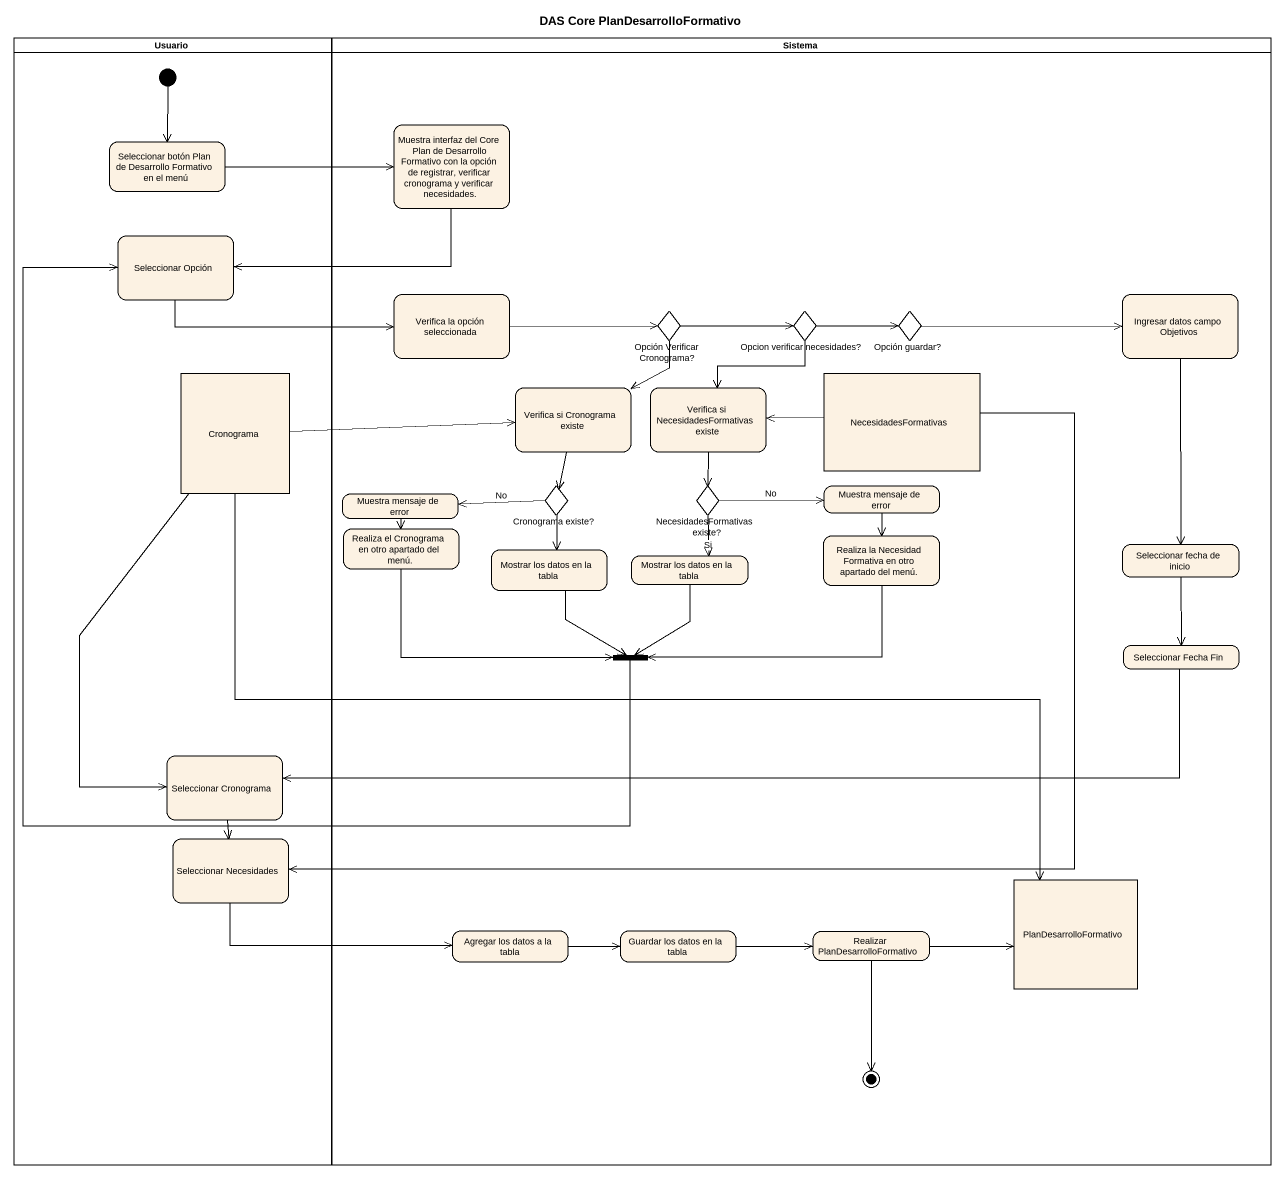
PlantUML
@startuml
title DAS Core PlanDesarrolloFormativo
hide empty description
state Usuario <<partition>> {
  state "Seleccionar botón Plan de Desarrollo Formativo en el menú" as Seleccionar_botón_Plan_de
  state "Seleccionar Opción" as Seleccionar_Opción
  state Cronograma <<object>>
  state "Seleccionar Cronograma" as Seleccionar_Cronograma
  state "Seleccionar Necesidades" as Seleccionar_Necesidades
  [*] --> Seleccionar_botón_Plan_de
}
state Sistema <<partition>> {
  state "Muestra interfaz del Core Plan de Desarrollo Formativo con la opción de registrar, verificar cronograma y verificar necesidades." as Muestra_interfaz_del_Core
  state "Verifica la opción seleccionada" as Verifica_la_opción
  state "Ingresar datos campo Objetivos" as Ingresar_datos_campo
  state "Opción Verificar Cronograma?" as Opción_Verificar_Cronograma <<choice>>
  state "Opcion verificar necesidades?" as Opcion_verificar_necesidades <<choice>>
  state "Opción guardar?" as Opción_guardar <<choice>>
  state NecesidadesFormativas <<object>>
  state "Verifica si Cronograma existe" as Verifica_si_Cronograma
  state "Verifica si NecesidadesFormativas existe" as Verifica_si
  state "Muestra mensaje de error" as Muestra_mensaje_de_error
  state "Cronograma existe?" as Cronograma_existe <<choice>>
  state "NecesidadesFormativas existe?" as NecesidadesFormativas_existe <<choice>>
  state "Muestra mensaje de error" as Muestra_mensaje_de_error_2
  state "Realiza el Cronograma en otro apartado del menú." as Realiza_el_Cronograma_en
  state "Realiza la Necesidad Formativa en otro apartado del menú." as Realiza_la_Necesidad
  state "Mostrar los datos en la tabla" as Mostrar_los_datos_en_la
  state "Mostrar los datos en la tabla" as Mostrar_los_datos_en_la_2
  state "Seleccionar fecha de inicio" as Seleccionar_fecha_de_inicio
  state fork1 <<join>>
  state "Seleccionar Fecha Fin" as Seleccionar_Fecha_Fin
  state PlanDesarrolloFormativo <<object>>
  state "Agregar los datos a la tabla" as Agregar_los_datos_a_la_tabla
  state "Guardar los datos en la tabla" as Guardar_los_datos_en_la
  state "Realizar PlanDesarrolloFormativo" as Realizar
  Realizar --> [*]
}
Seleccionar_botón_Plan_de -right-> Muestra_interfaz_del_Core
Muestra_interfaz_del_Core -left-> Seleccionar_Opción
Seleccionar_Opción -right-> Verifica_la_opción
Verifica_la_opción -right-> Opción_Verificar_Cronograma
Ingresar_datos_campo --> Seleccionar_fecha_de_inicio
Opción_Verificar_Cronograma -right-> Opcion_verificar_necesidades
Opción_Verificar_Cronograma --> Verifica_si_Cronograma
Opcion_verificar_necesidades -right-> Opción_guardar
Opcion_verificar_necesidades --> Verifica_si
Opción_guardar -right-> Ingresar_datos_campo
Cronograma -right-> Verifica_si_Cronograma
Cronograma --> Seleccionar_Cronograma
Cronograma -right-> PlanDesarrolloFormativo
NecesidadesFormativas -left-> Verifica_si
NecesidadesFormativas --> Seleccionar_Necesidades
Verifica_si_Cronograma --> Cronograma_existe
Verifica_si --> NecesidadesFormativas_existe
Muestra_mensaje_de_error --> Realiza_el_Cronograma_en
Cronograma_existe -left-> Muestra_mensaje_de_error : No
Cronograma_existe --> Mostrar_los_datos_en_la
NecesidadesFormativas_existe -right-> Muestra_mensaje_de_error_2 : No
NecesidadesFormativas_existe --> Mostrar_los_datos_en_la_2 : Si
Muestra_mensaje_de_error_2 --> Realiza_la_Necesidad
Realiza_el_Cronograma_en -right-> fork1
Realiza_la_Necesidad -left-> fork1
Mostrar_los_datos_en_la --> fork1
Mostrar_los_datos_en_la_2 --> fork1
Seleccionar_fecha_de_inicio --> Seleccionar_Fecha_Fin
fork1 -up-> Seleccionar_Opción
Seleccionar_Fecha_Fin -left-> Seleccionar_Cronograma
Seleccionar_Cronograma --> Seleccionar_Necesidades
Seleccionar_Necesidades -right-> Agregar_los_datos_a_la_tabla
Agregar_los_datos_a_la_tabla -right-> Guardar_los_datos_en_la
Guardar_los_datos_en_la -right-> Realizar
Realizar -right-> PlanDesarrolloFormativo
@enduml
